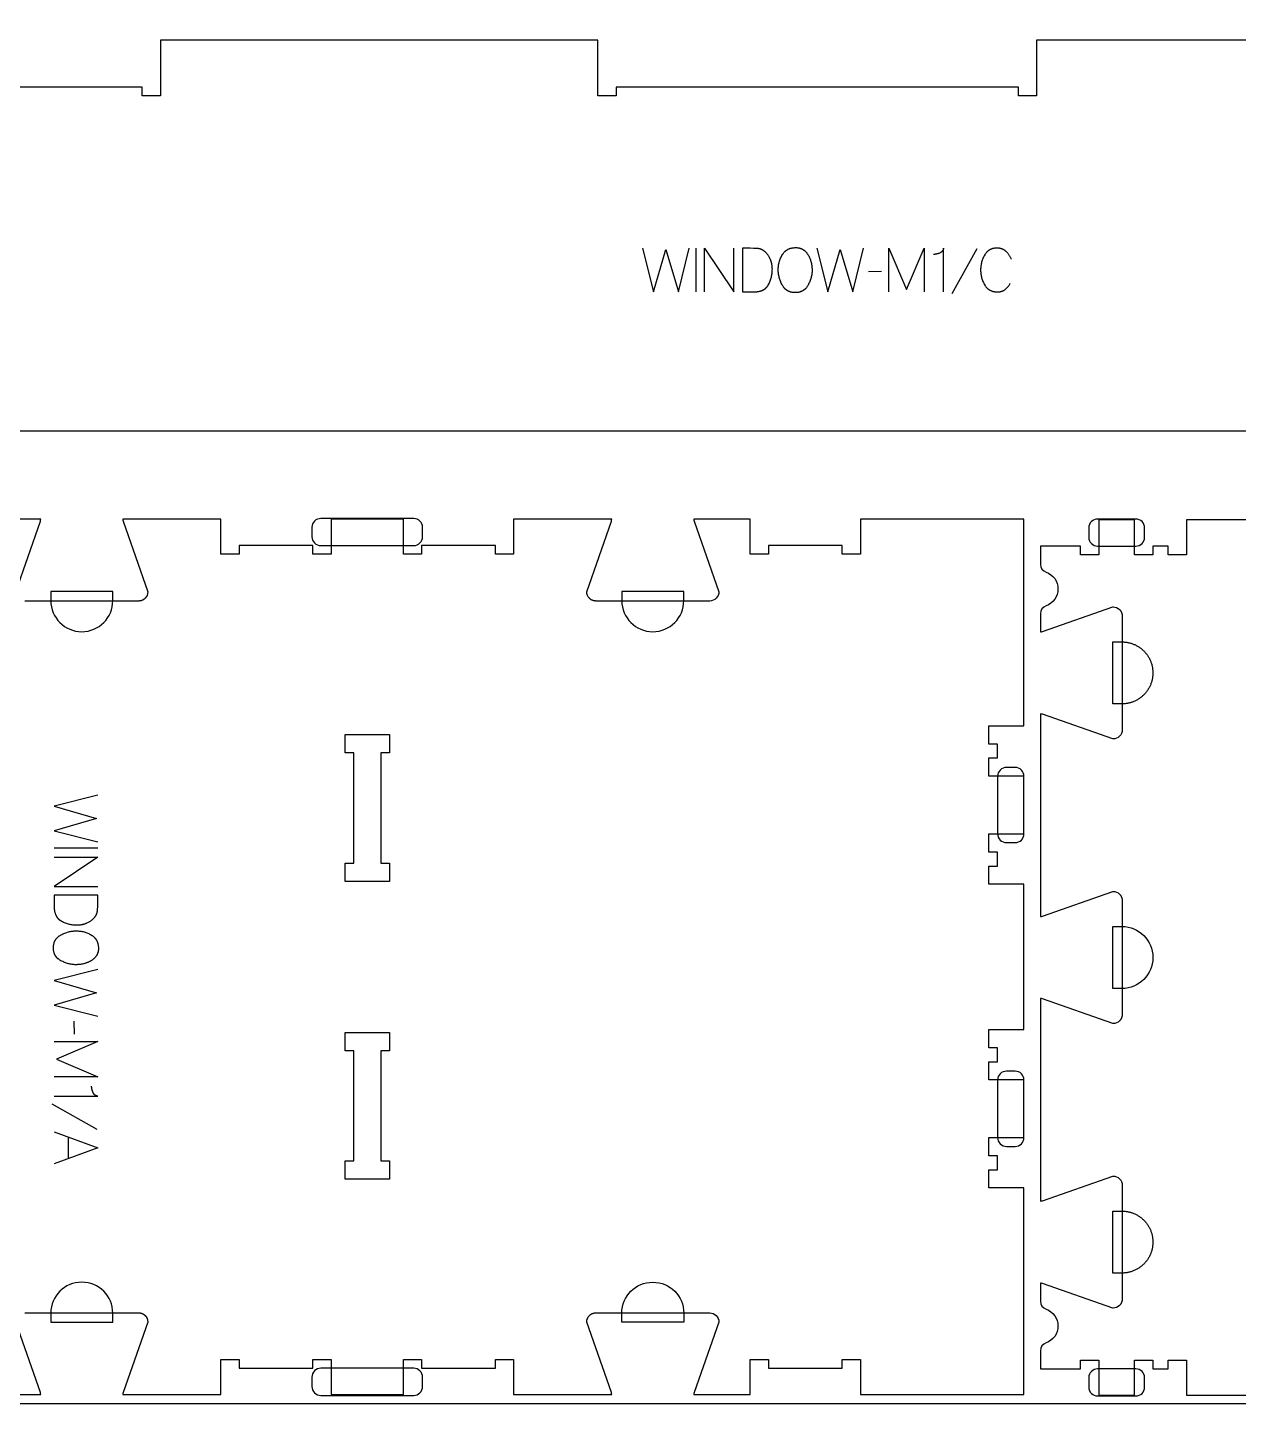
# Model space of a CAD drawing. Extents: x 0 to 4485, y 0 to 8771.
# Drawn here: x 760 to 1590, y 3763 to 4705 of the extents above; entities that cross this region are included whole.
import ezdxf

# ---------------------------------------------------------------- set-up
doc = ezdxf.new("R2010")
doc.units = 0
for name, color, linetype in [('0_SHEET_SPRUCEPLY_2440X122', 1, 'CONTINUOUS'), ('1_ANYTOOL_1MMDEEP_LABELS_S', 2, 'CONTINUOUS'), ('3_ANYTOOL_CUTTHROUGH_INSID', 4, 'CONTINUOUS'), ('4_ANYTOOL_CUTTHROUGH_OUTSI', 5, 'CONTINUOUS'), ('5_ANYTOOL_HALF_MILL_9MM_IN', 3, 'CONTINUOUS')]:
    doc.layers.add(name, color=color, linetype=linetype)

msp = doc.modelspace()

# ---------------------------------------------------------------- linework, layer by layer
at = {"layer": '0_SHEET_SPRUCEPLY_2440X122'}
msp.add_lwpolyline([(371.7, 4982.59), (371.7, 3762.59), (2811.7, 3762.59), (2811.7, 4982.59)], close=True, dxfattribs=at)
at = {"layer": '1_ANYTOOL_1MMDEEP_LABELS_S', "color": 2}
for points in [[(1181.42, 4553.85), (1189.13, 4523.85), (1197.58, 4552.95), (1206.06, 4523.85), (1213.56, 4553.85)], [(1217.93, 4553.85), (1217.93, 4523.85)], [(1223.93, 4523.85), (1223.93, 4553.85), (1243.99, 4523.85), (1243.99, 4553.85)], [(1300.82, 4553.85), (1308.53, 4523.85), (1316.98, 4552.95), (1325.46, 4523.85), (1332.96, 4553.85)], [(1350.32, 4523.85), (1350.32, 4553.85), (1362.32, 4525.48), (1374.32, 4553.72), (1374.32, 4523.85)], [(1387.73, 4523.85), (1387.73, 4553.89), (1387.71, 4553.74), (1387.69, 4553.59), (1387.66, 4553.45), (1387.63, 4553.31), (1387.59, 4553.17), (1387.55, 4553.03), (1387.51, 4552.89), (1387.46, 4552.76), (1387.41, 4552.64), (1387.35, 4552.51), (1387.32, 4552.45), (1387.29, 4552.39), (1387.26, 4552.33), (1387.23, 4552.27), (1387.19, 4552.21), (1387.16, 4552.15), (1387.12, 4552.09), (1387.09, 4552.04), (1387.05, 4551.98), (1387.01, 4551.93), (1386.97, 4551.87), (1386.93, 4551.82), (1386.89, 4551.77), (1386.85, 4551.71), (1386.8, 4551.66), (1386.76, 4551.61), (1386.71, 4551.56), (1386.67, 4551.51), (1386.62, 4551.46), (1386.57, 4551.42), (1386.52, 4551.37), (1386.47, 4551.32), (1386.37, 4551.23), (1386.26, 4551.15), (1386.15, 4551.06), (1386.04, 4550.98), (1385.92, 4550.9), (1385.79, 4550.82), (1385.67, 4550.75), (1385.54, 4550.68), (1385.4, 4550.61), (1385.26, 4550.55), (1385.12, 4550.49), (1384.83, 4550.37), (1384.54, 4550.26), (1384.26, 4550.16), (1383.98, 4550.06), (1383.7, 4549.98), (1383.42, 4549.9), (1383.14, 4549.83), (1382.87, 4549.76), (1382.6, 4549.71), (1382.33, 4549.66), (1382.06, 4549.62), (1381.79, 4549.58), (1381.53, 4549.56), (1381.27, 4549.54), (1381.01, 4549.53), (1380.75, 4549.52)], [(1410.45, 4553.38), (1393.26, 4522.61)], [(1434.06, 4546.35), (1433.9, 4546.75), (1433.73, 4547.15), (1433.55, 4547.53), (1433.36, 4547.91), (1433.16, 4548.27), (1432.95, 4548.63), (1432.73, 4548.98), (1432.5, 4549.32), (1432.26, 4549.65), (1432.01, 4549.98), (1431.76, 4550.29), (1431.49, 4550.6), (1431.21, 4550.89), (1430.92, 4551.18), (1430.62, 4551.46), (1430.31, 4551.73), (1430.15, 4551.86), (1429.99, 4551.99), (1429.83, 4552.11), (1429.67, 4552.23), (1429.5, 4552.34), (1429.33, 4552.45), (1429.16, 4552.56), (1428.99, 4552.66), (1428.82, 4552.75), (1428.64, 4552.85), (1428.46, 4552.94), (1428.28, 4553.02), (1428.09, 4553.1), (1427.91, 4553.18), (1427.72, 4553.25), (1427.53, 4553.32), (1427.34, 4553.38), (1427.15, 4553.44), (1426.95, 4553.5), (1426.75, 4553.55), (1426.55, 4553.6), (1426.35, 4553.64), (1426.14, 4553.68), (1425.94, 4553.72), (1425.73, 4553.75), (1425.52, 4553.78), (1425.3, 4553.8), (1425.09, 4553.82), (1424.87, 4553.83), (1424.65, 4553.84), (1424.43, 4553.85), (1424.2, 4553.85), (1423.86, 4553.85), (1423.52, 4553.83), (1423.19, 4553.81), (1422.87, 4553.78), (1422.54, 4553.74), (1422.23, 4553.69), (1421.92, 4553.63), (1421.61, 4553.56), (1421.31, 4553.48), (1421.02, 4553.39), (1420.73, 4553.3), (1420.44, 4553.19), (1420.16, 4553.08), (1420.02, 4553.01), (1419.89, 4552.95), (1419.75, 4552.89), (1419.62, 4552.82), (1419.49, 4552.75), (1419.36, 4552.68), (1419.23, 4552.6), (1419.1, 4552.53), (1418.97, 4552.45), (1418.85, 4552.37), (1418.72, 4552.28), (1418.6, 4552.2), (1418.48, 4552.11), (1418.36, 4552.02), (1418.12, 4551.83), (1417.89, 4551.63), (1417.66, 4551.43), (1417.44, 4551.21), (1417.23, 4550.99), (1417.02, 4550.75), (1416.81, 4550.51), (1416.61, 4550.26), (1416.42, 4550), (1416.23, 4549.73), (1416.05, 4549.45), (1415.87, 4549.16), (1415.53, 4548.57), (1415.21, 4547.97), (1414.92, 4547.36), (1414.64, 4546.75), (1414.39, 4546.13), (1414.16, 4545.51), (1413.95, 4544.87), (1413.76, 4544.23), (1413.6, 4543.59), (1413.46, 4542.93), (1413.34, 4542.27), (1413.24, 4541.6), (1413.16, 4540.92), (1413.11, 4540.24), (1413.07, 4539.55), (1413.06, 4538.85), (1413.07, 4538.15), (1413.11, 4537.46), (1413.16, 4536.78), (1413.24, 4536.1), (1413.34, 4535.43), (1413.46, 4534.77), (1413.61, 4534.11), (1413.69, 4533.79), (1413.77, 4533.47), (1413.87, 4533.14), (1413.96, 4532.83), (1414.07, 4532.51), (1414.18, 4532.19), (1414.29, 4531.88), (1414.41, 4531.57), (1414.67, 4530.95), (1414.94, 4530.34), (1415.24, 4529.73), (1415.57, 4529.13), (1415.91, 4528.54), (1416.09, 4528.25), (1416.28, 4527.97), (1416.47, 4527.7), (1416.67, 4527.44), (1416.87, 4527.19), (1417.08, 4526.95), (1417.3, 4526.71), (1417.52, 4526.49), (1417.75, 4526.27), (1417.98, 4526.07), (1418.22, 4525.87), (1418.34, 4525.78), (1418.46, 4525.68), (1418.59, 4525.59), (1418.71, 4525.5), (1418.84, 4525.42), (1418.97, 4525.33), (1419.1, 4525.25), (1419.23, 4525.17), (1419.36, 4525.1), (1419.5, 4525.02), (1419.63, 4524.95), (1419.77, 4524.88), (1420.05, 4524.75), (1420.33, 4524.62), (1420.62, 4524.51), (1420.92, 4524.4), (1421.22, 4524.31), (1421.53, 4524.22), (1421.84, 4524.14), (1422.16, 4524.07), (1422.48, 4524.02), (1422.81, 4523.96), (1423.15, 4523.92), (1423.49, 4523.89), (1423.84, 4523.87), (1424.19, 4523.85), (1424.55, 4523.85), (1424.93, 4523.86), (1425.3, 4523.88), (1425.49, 4523.89), (1425.67, 4523.91), (1425.85, 4523.93), (1426.03, 4523.95), (1426.21, 4523.98), (1426.38, 4524.01), (1426.56, 4524.04), (1426.73, 4524.08), (1426.9, 4524.12), (1427.07, 4524.16), (1427.23, 4524.21), (1427.4, 4524.26), (1427.56, 4524.31), (1427.72, 4524.37), (1427.88, 4524.42), (1428.04, 4524.49), (1428.19, 4524.55), (1428.34, 4524.62), (1428.5, 4524.69), (1428.65, 4524.77), (1428.79, 4524.84), (1428.94, 4524.93), (1429.08, 4525.01), (1429.23, 4525.1), (1429.37, 4525.19), (1429.5, 4525.28), (1429.64, 4525.38), (1429.78, 4525.48), (1430.04, 4525.69), (1430.3, 4525.9), (1430.56, 4526.12), (1430.8, 4526.35), (1431.05, 4526.59), (1431.29, 4526.83), (1431.52, 4527.08), (1431.75, 4527.34), (1431.97, 4527.61), (1432.19, 4527.88), (1432.4, 4528.16), (1432.6, 4528.45), (1432.81, 4528.75), (1433, 4529.05), (1433.19, 4529.36), (1433.38, 4529.68)], [(1345.18, 4537.74), (1336.39, 4537.65)], [(808.52, 4179.31), (778.52, 4171.6), (807.62, 4163.16), (778.52, 4154.67), (808.52, 4147.17)], [(808.52, 4142.8), (778.52, 4142.8)], [(778.52, 4136.8), (808.52, 4136.8), (778.52, 4116.74), (808.52, 4116.74)], [(808.52, 4059.91), (778.52, 4052.2), (807.62, 4043.76), (778.52, 4035.27), (808.52, 4027.77)], [(792.41, 4015.56), (792.32, 4024.34)], [(778.52, 4010.41), (808.52, 4010.41), (780.15, 3998.41), (808.39, 3986.41), (778.52, 3986.41)], [(778.52, 3973), (808.56, 3973), (808.41, 3973.02), (808.26, 3973.04), (808.12, 3973.07), (807.97, 3973.11), (807.84, 3973.14), (807.7, 3973.18), (807.56, 3973.23), (807.43, 3973.28), (807.31, 3973.33), (807.18, 3973.38), (807.12, 3973.41), (807.06, 3973.44), (807, 3973.48), (806.94, 3973.51), (806.88, 3973.54), (806.82, 3973.58), (806.76, 3973.61), (806.71, 3973.65), (806.65, 3973.68), (806.6, 3973.72), (806.54, 3973.76), (806.49, 3973.8), (806.44, 3973.84), (806.38, 3973.89), (806.33, 3973.93), (806.28, 3973.97), (806.23, 3974.02), (806.18, 3974.07), (806.13, 3974.11), (806.09, 3974.16), (806.04, 3974.21), (805.99, 3974.26), (805.9, 3974.36), (805.81, 3974.47), (805.73, 3974.58), (805.65, 3974.7), (805.57, 3974.82), (805.49, 3974.94), (805.42, 3975.07), (805.35, 3975.2), (805.28, 3975.33), (805.22, 3975.47), (805.16, 3975.61), (805.04, 3975.9), (804.93, 3976.19), (804.83, 3976.47), (804.73, 3976.75), (804.65, 3977.03), (804.57, 3977.31), (804.5, 3977.59), (804.43, 3977.86), (804.38, 3978.14), (804.33, 3978.41), (804.29, 3978.67), (804.25, 3978.94), (804.22, 3979.2), (804.21, 3979.47), (804.19, 3979.73), (804.19, 3979.99)], [(808.05, 3950.29), (777.28, 3967.47)], [(778.52, 3948.57), (808.52, 3937.69), (778.52, 3926.63)], [(788.08, 3945.1), (788.08, 3930.19)]]:
    msp.add_lwpolyline(points, dxfattribs=at)
for points in [[(1250.03, 4553.85), (1250.03, 4523.85), (1258.56, 4523.94), (1258.97, 4523.95), (1259.38, 4523.97), (1259.77, 4523.99), (1260.16, 4524.03), (1260.54, 4524.08), (1260.91, 4524.14), (1261.28, 4524.2), (1261.63, 4524.28), (1261.98, 4524.37), (1262.32, 4524.46), (1262.65, 4524.57), (1262.98, 4524.68), (1263.29, 4524.8), (1263.45, 4524.87), (1263.6, 4524.94), (1263.75, 4525.01), (1263.9, 4525.08), (1264.05, 4525.16), (1264.2, 4525.23), (1264.34, 4525.31), (1264.48, 4525.39), (1264.62, 4525.48), (1264.76, 4525.56), (1264.9, 4525.65), (1265.03, 4525.74), (1265.16, 4525.84), (1265.29, 4525.93), (1265.42, 4526.03), (1265.55, 4526.13), (1265.67, 4526.24), (1265.79, 4526.34), (1265.91, 4526.45), (1266.03, 4526.56), (1266.15, 4526.67), (1266.26, 4526.79), (1266.37, 4526.91), (1266.48, 4527.03), (1266.59, 4527.15), (1266.7, 4527.27), (1266.8, 4527.4), (1266.9, 4527.53), (1267, 4527.66), (1267.1, 4527.79), (1267.2, 4527.93), (1267.29, 4528.07), (1267.48, 4528.35), (1267.65, 4528.65), (1267.82, 4528.95), (1268.14, 4529.57), (1268.43, 4530.19), (1268.71, 4530.82), (1268.96, 4531.46), (1269.2, 4532.1), (1269.41, 4532.75), (1269.61, 4533.4), (1269.78, 4534.06), (1269.93, 4534.73), (1270.07, 4535.4), (1270.18, 4536.07), (1270.27, 4536.75), (1270.34, 4537.44), (1270.39, 4538.13), (1270.42, 4538.83), (1270.43, 4539.54), (1270.42, 4540.13), (1270.39, 4540.72), (1270.35, 4541.31), (1270.28, 4541.89), (1270.19, 4542.46), (1270.14, 4542.74), (1270.08, 4543.03), (1270.02, 4543.31), (1269.96, 4543.59), (1269.89, 4543.87), (1269.81, 4544.14), (1269.73, 4544.42), (1269.65, 4544.69), (1269.56, 4544.96), (1269.46, 4545.23), (1269.36, 4545.5), (1269.26, 4545.77), (1269.15, 4546.04), (1269.04, 4546.3), (1268.79, 4546.83), (1268.53, 4547.35), (1268.25, 4547.86), (1267.95, 4548.36), (1267.75, 4548.67), (1267.56, 4548.97), (1267.35, 4549.25), (1267.15, 4549.53), (1266.94, 4549.8), (1266.73, 4550.06), (1266.51, 4550.31), (1266.3, 4550.55), (1266.07, 4550.79), (1265.85, 4551.01), (1265.62, 4551.22), (1265.39, 4551.43), (1265.15, 4551.62), (1264.92, 4551.81), (1264.67, 4551.98), (1264.43, 4552.15), (1264.18, 4552.31), (1263.93, 4552.46), (1263.67, 4552.6), (1263.41, 4552.73), (1263.15, 4552.85), (1262.88, 4552.96), (1262.62, 4553.06), (1262.34, 4553.16), (1262.07, 4553.24), (1261.79, 4553.32), (1261.5, 4553.38), (1261.22, 4553.44), (1260.93, 4553.49), (1260.64, 4553.52), (1260.34, 4553.55), (1260.04, 4553.57), (1257.61, 4553.68), (1255.13, 4553.76), (1252.6, 4553.82)], [(1286.5, 4554.19), (1286.88, 4554.19), (1287.24, 4554.17), (1287.6, 4554.14), (1287.95, 4554.1), (1288.12, 4554.08), (1288.29, 4554.05), (1288.46, 4554.02), (1288.63, 4553.98), (1288.79, 4553.95), (1288.96, 4553.91), (1289.12, 4553.87), (1289.28, 4553.82), (1289.44, 4553.78), (1289.6, 4553.73), (1289.75, 4553.67), (1289.9, 4553.62), (1290.05, 4553.56), (1290.2, 4553.49), (1290.35, 4553.43), (1290.5, 4553.36), (1290.64, 4553.29), (1290.79, 4553.22), (1290.93, 4553.14), (1291.07, 4553.06), (1291.2, 4552.98), (1291.34, 4552.89), (1291.47, 4552.81), (1291.6, 4552.71), (1291.86, 4552.53), (1292.12, 4552.33), (1292.37, 4552.13), (1292.61, 4551.93), (1292.84, 4551.71), (1293.07, 4551.49), (1293.3, 4551.27), (1293.52, 4551.04), (1293.73, 4550.8), (1293.94, 4550.56), (1294.14, 4550.31), (1294.33, 4550.05), (1294.52, 4549.79), (1294.71, 4549.52), (1294.88, 4549.25), (1295.05, 4548.96), (1295.22, 4548.68), (1295.38, 4548.39), (1295.54, 4548.1), (1295.68, 4547.8), (1295.83, 4547.5), (1295.96, 4547.19), (1296.1, 4546.89), (1296.22, 4546.58), (1296.34, 4546.26), (1296.46, 4545.94), (1296.57, 4545.62), (1296.67, 4545.29), (1296.77, 4544.96), (1296.86, 4544.63), (1296.95, 4544.29), (1297.03, 4543.95), (1297.17, 4543.27), (1297.3, 4542.59), (1297.4, 4541.92), (1297.49, 4541.26), (1297.56, 4540.61), (1297.61, 4539.96), (1297.64, 4539.31), (1297.65, 4538.68), (1297.64, 4538.04), (1297.6, 4537.4), (1297.55, 4536.77), (1297.47, 4536.13), (1297.38, 4535.49), (1297.26, 4534.85), (1297.12, 4534.22), (1296.96, 4533.58), (1296.77, 4532.94), (1296.57, 4532.3), (1296.34, 4531.67), (1296.09, 4531.03), (1295.82, 4530.39), (1295.53, 4529.75), (1295.22, 4529.12), (1294.88, 4528.48), (1294.71, 4528.16), (1294.53, 4527.86), (1294.34, 4527.57), (1294.14, 4527.28), (1293.94, 4527.01), (1293.73, 4526.75), (1293.52, 4526.49), (1293.3, 4526.25), (1293.19, 4526.13), (1293.08, 4526.01), (1292.96, 4525.9), (1292.84, 4525.79), (1292.73, 4525.68), (1292.61, 4525.57), (1292.48, 4525.47), (1292.36, 4525.37), (1292.24, 4525.27), (1292.11, 4525.18), (1291.98, 4525.08), (1291.85, 4524.99), (1291.72, 4524.9), (1291.59, 4524.82), (1291.46, 4524.73), (1291.32, 4524.65), (1291.18, 4524.58), (1291.05, 4524.5), (1290.91, 4524.43), (1290.76, 4524.35), (1290.62, 4524.29), (1290.48, 4524.22), (1290.33, 4524.16), (1290.18, 4524.1), (1290.03, 4524.04), (1289.88, 4523.98), (1289.73, 4523.93), (1289.57, 4523.88), (1289.26, 4523.78), (1288.94, 4523.7), (1288.62, 4523.62), (1288.28, 4523.56), (1287.95, 4523.5), (1287.6, 4523.46), (1287.25, 4523.42), (1286.89, 4523.4), (1286.53, 4523.38), (1286.16, 4523.38), (1285.78, 4523.38), (1285.4, 4523.4), (1285.03, 4523.42), (1284.67, 4523.46), (1284.32, 4523.51), (1283.97, 4523.56), (1283.63, 4523.63), (1283.29, 4523.7), (1282.96, 4523.79), (1282.64, 4523.89), (1282.48, 4523.94), (1282.32, 4523.99), (1282.17, 4524.05), (1282.01, 4524.11), (1281.86, 4524.17), (1281.71, 4524.23), (1281.56, 4524.3), (1281.41, 4524.37), (1281.27, 4524.44), (1281.12, 4524.52), (1280.98, 4524.6), (1280.84, 4524.68), (1280.7, 4524.76), (1280.57, 4524.84), (1280.43, 4524.93), (1280.3, 4525.02), (1280.17, 4525.11), (1280.03, 4525.21), (1279.91, 4525.3), (1279.78, 4525.4), (1279.65, 4525.51), (1279.53, 4525.61), (1279.41, 4525.72), (1279.29, 4525.83), (1279.17, 4525.94), (1279.05, 4526.06), (1278.94, 4526.18), (1278.82, 4526.3), (1278.71, 4526.42), (1278.6, 4526.54), (1278.38, 4526.8), (1278.17, 4527.07), (1277.97, 4527.35), (1277.77, 4527.64), (1277.59, 4527.94), (1277.4, 4528.25), (1277.23, 4528.56), (1276.89, 4529.21), (1276.58, 4529.86), (1276.29, 4530.51), (1276.02, 4531.16), (1275.77, 4531.81), (1275.54, 4532.46), (1275.34, 4533.11), (1275.15, 4533.76), (1274.99, 4534.41), (1274.85, 4535.06), (1274.73, 4535.71), (1274.63, 4536.37), (1274.56, 4537.02), (1274.51, 4537.67), (1274.47, 4538.33), (1274.46, 4538.98), (1274.47, 4539.67), (1274.51, 4540.36), (1274.56, 4541.04), (1274.64, 4541.72), (1274.74, 4542.39), (1274.87, 4543.05), (1275.02, 4543.71), (1275.19, 4544.36), (1275.38, 4545.01), (1275.59, 4545.65), (1275.83, 4546.28), (1276.09, 4546.91), (1276.37, 4547.54), (1276.68, 4548.15), (1277, 4548.77), (1277.35, 4549.37), (1277.54, 4549.67), (1277.73, 4549.96), (1277.93, 4550.23), (1278.13, 4550.5), (1278.34, 4550.76), (1278.56, 4551.01), (1278.78, 4551.25), (1279.01, 4551.48), (1279.13, 4551.59), (1279.25, 4551.7), (1279.37, 4551.81), (1279.49, 4551.91), (1279.62, 4552.02), (1279.74, 4552.12), (1279.87, 4552.21), (1280, 4552.31), (1280.13, 4552.4), (1280.26, 4552.49), (1280.39, 4552.58), (1280.53, 4552.67), (1280.67, 4552.75), (1280.81, 4552.83), (1280.95, 4552.91), (1281.09, 4552.99), (1281.23, 4553.06), (1281.38, 4553.13), (1281.67, 4553.27), (1281.98, 4553.4), (1282.29, 4553.51), (1282.6, 4553.62), (1282.92, 4553.72), (1283.25, 4553.81), (1283.59, 4553.89), (1283.93, 4553.96), (1284.28, 4554.02), (1284.63, 4554.08), (1284.99, 4554.12), (1285.36, 4554.15), (1285.74, 4554.17), (1286.12, 4554.19)], [(808.52, 4110.7), (778.52, 4110.7), (778.61, 4102.17), (778.62, 4101.76), (778.63, 4101.36), (778.66, 4100.96), (778.7, 4100.57), (778.75, 4100.19), (778.81, 4099.82), (778.87, 4099.46), (778.95, 4099.1), (779.04, 4098.75), (779.13, 4098.41), (779.24, 4098.08), (779.35, 4097.76), (779.47, 4097.44), (779.54, 4097.28), (779.61, 4097.13), (779.68, 4096.98), (779.75, 4096.83), (779.82, 4096.68), (779.9, 4096.54), (779.98, 4096.39), (780.06, 4096.25), (780.15, 4096.11), (780.23, 4095.97), (780.32, 4095.84), (780.41, 4095.7), (780.51, 4095.57), (780.6, 4095.44), (780.7, 4095.31), (780.8, 4095.19), (780.91, 4095.06), (781.01, 4094.94), (781.12, 4094.82), (781.23, 4094.7), (781.34, 4094.59), (781.46, 4094.47), (781.58, 4094.36), (781.7, 4094.25), (781.82, 4094.14), (781.94, 4094.04), (782.07, 4093.93), (782.2, 4093.83), (782.33, 4093.73), (782.46, 4093.63), (782.6, 4093.53), (782.74, 4093.44), (783.02, 4093.26), (783.32, 4093.08), (783.62, 4092.91), (784.24, 4092.6), (784.86, 4092.3), (785.49, 4092.03), (786.13, 4091.77), (786.77, 4091.54), (787.42, 4091.32), (788.07, 4091.13), (788.73, 4090.95), (789.39, 4090.8), (790.06, 4090.67), (790.74, 4090.55), (791.42, 4090.46), (792.11, 4090.39), (792.8, 4090.34), (793.5, 4090.31), (794.21, 4090.3), (794.8, 4090.31), (795.39, 4090.34), (795.98, 4090.39), (796.56, 4090.45), (797.13, 4090.54), (797.41, 4090.59), (797.7, 4090.65), (797.98, 4090.71), (798.26, 4090.78), (798.54, 4090.85), (798.81, 4090.92), (799.09, 4091), (799.36, 4091.09), (799.63, 4091.18), (799.9, 4091.27), (800.17, 4091.37), (800.44, 4091.47), (800.71, 4091.58), (800.97, 4091.7), (801.5, 4091.94), (802.01, 4092.2), (802.53, 4092.48), (803.03, 4092.79), (803.34, 4092.98), (803.64, 4093.18), (803.92, 4093.38), (804.2, 4093.58), (804.47, 4093.79), (804.73, 4094), (804.98, 4094.22), (805.22, 4094.44), (805.46, 4094.66), (805.68, 4094.88), (805.89, 4095.11), (806.1, 4095.34), (806.29, 4095.58), (806.48, 4095.82), (806.65, 4096.06), (806.82, 4096.3), (806.98, 4096.55), (807.13, 4096.81), (807.27, 4097.06), (807.4, 4097.32), (807.52, 4097.58), (807.63, 4097.85), (807.73, 4098.12), (807.83, 4098.39), (807.91, 4098.67), (807.99, 4098.95), (808.05, 4099.23), (808.11, 4099.51), (808.16, 4099.8), (808.19, 4100.1), (808.22, 4100.39), (808.24, 4100.69), (808.35, 4103.13), (808.43, 4105.6), (808.49, 4108.13)], [(808.86, 4074.23), (808.86, 4073.86), (808.84, 4073.49), (808.81, 4073.13), (808.77, 4072.78), (808.75, 4072.61), (808.72, 4072.44), (808.69, 4072.27), (808.65, 4072.1), (808.62, 4071.94), (808.58, 4071.78), (808.54, 4071.61), (808.49, 4071.45), (808.45, 4071.29), (808.39, 4071.14), (808.34, 4070.98), (808.28, 4070.83), (808.23, 4070.68), (808.16, 4070.53), (808.1, 4070.38), (808.03, 4070.23), (807.96, 4070.09), (807.89, 4069.95), (807.81, 4069.81), (807.73, 4069.67), (807.65, 4069.53), (807.56, 4069.39), (807.47, 4069.26), (807.38, 4069.13), (807.2, 4068.87), (807, 4068.61), (806.8, 4068.37), (806.6, 4068.12), (806.38, 4067.89), (806.16, 4067.66), (805.94, 4067.43), (805.71, 4067.22), (805.47, 4067), (805.23, 4066.8), (804.98, 4066.59), (804.72, 4066.4), (804.46, 4066.21), (804.19, 4066.03), (803.91, 4065.85), (803.63, 4065.68), (803.35, 4065.51), (803.06, 4065.35), (802.77, 4065.2), (802.47, 4065.05), (802.17, 4064.91), (801.86, 4064.77), (801.56, 4064.64), (801.24, 4064.51), (800.93, 4064.39), (800.61, 4064.28), (800.29, 4064.17), (799.96, 4064.06), (799.63, 4063.97), (799.3, 4063.87), (798.96, 4063.79), (798.62, 4063.71), (797.94, 4063.56), (797.26, 4063.43), (796.59, 4063.33), (795.93, 4063.24), (795.27, 4063.17), (794.63, 4063.12), (793.98, 4063.09), (793.35, 4063.09), (792.71, 4063.1), (792.07, 4063.13), (791.44, 4063.18), (790.8, 4063.26), (790.16, 4063.36), (789.52, 4063.47), (788.89, 4063.61), (788.25, 4063.78), (787.61, 4063.96), (786.97, 4064.16), (786.34, 4064.39), (785.7, 4064.64), (785.06, 4064.91), (784.42, 4065.2), (783.79, 4065.51), (783.15, 4065.85), (782.83, 4066.03), (782.53, 4066.21), (782.24, 4066.4), (781.95, 4066.59), (781.68, 4066.79), (781.42, 4067), (781.16, 4067.21), (780.92, 4067.43), (780.8, 4067.54), (780.68, 4067.66), (780.57, 4067.77), (780.46, 4067.89), (780.35, 4068.01), (780.24, 4068.13), (780.14, 4068.25), (780.04, 4068.37), (779.94, 4068.5), (779.85, 4068.62), (779.75, 4068.75), (779.66, 4068.88), (779.57, 4069.01), (779.49, 4069.14), (779.4, 4069.28), (779.32, 4069.41), (779.24, 4069.55), (779.17, 4069.69), (779.1, 4069.83), (779.02, 4069.97), (778.96, 4070.11), (778.89, 4070.26), (778.83, 4070.4), (778.77, 4070.55), (778.71, 4070.7), (778.65, 4070.85), (778.6, 4071.01), (778.55, 4071.16), (778.45, 4071.47), (778.37, 4071.79), (778.29, 4072.12), (778.23, 4072.45), (778.17, 4072.79), (778.13, 4073.13), (778.09, 4073.48), (778.07, 4073.84), (778.05, 4074.2), (778.05, 4074.57), (778.05, 4074.95), (778.07, 4075.33), (778.09, 4075.7), (778.13, 4076.06), (778.17, 4076.42), (778.23, 4076.77), (778.3, 4077.11), (778.37, 4077.44), (778.46, 4077.77), (778.55, 4078.1), (778.61, 4078.25), (778.66, 4078.41), (778.72, 4078.57), (778.78, 4078.72), (778.84, 4078.87), (778.9, 4079.02), (778.97, 4079.17), (779.04, 4079.32), (779.11, 4079.46), (779.19, 4079.61), (779.26, 4079.75), (779.34, 4079.89), (779.43, 4080.03), (779.51, 4080.17), (779.6, 4080.3), (779.69, 4080.44), (779.78, 4080.57), (779.88, 4080.7), (779.97, 4080.83), (780.07, 4080.95), (780.18, 4081.08), (780.28, 4081.2), (780.39, 4081.33), (780.5, 4081.45), (780.61, 4081.56), (780.73, 4081.68), (780.84, 4081.8), (780.97, 4081.91), (781.09, 4082.02), (781.21, 4082.13), (781.47, 4082.35), (781.74, 4082.56), (782.02, 4082.76), (782.31, 4082.96), (782.61, 4083.15), (782.91, 4083.33), (783.23, 4083.51), (783.88, 4083.84), (784.53, 4084.15), (785.18, 4084.45), (785.83, 4084.72), (786.48, 4084.96), (787.13, 4085.19), (787.78, 4085.4), (788.43, 4085.58), (789.08, 4085.74), (789.73, 4085.88), (790.38, 4086), (791.04, 4086.1), (791.69, 4086.17), (792.34, 4086.23), (792.99, 4086.26), (793.65, 4086.27), (794.34, 4086.26), (795.03, 4086.23), (795.71, 4086.17), (796.39, 4086.09), (797.06, 4085.99), (797.72, 4085.86), (798.38, 4085.72), (799.03, 4085.55), (799.68, 4085.36), (800.32, 4085.14), (800.95, 4084.9), (801.58, 4084.64), (802.21, 4084.36), (802.82, 4084.06), (803.44, 4083.73), (804.04, 4083.38), (804.34, 4083.19), (804.62, 4083), (804.9, 4082.81), (805.17, 4082.6), (805.43, 4082.39), (805.68, 4082.17), (805.92, 4081.95), (806.15, 4081.72), (806.26, 4081.6), (806.37, 4081.48), (806.48, 4081.36), (806.58, 4081.24), (806.69, 4081.12), (806.79, 4080.99), (806.88, 4080.86), (806.98, 4080.74), (807.07, 4080.6), (807.16, 4080.47), (807.25, 4080.34), (807.34, 4080.2), (807.42, 4080.07), (807.5, 4079.93), (807.58, 4079.79), (807.66, 4079.64), (807.73, 4079.5), (807.8, 4079.35), (807.94, 4079.06), (808.07, 4078.76), (808.18, 4078.45), (808.29, 4078.13), (808.39, 4077.81), (808.48, 4077.48), (808.56, 4077.15), (808.63, 4076.8), (808.69, 4076.46), (808.74, 4076.1), (808.79, 4075.74), (808.82, 4075.37), (808.84, 4075), (808.86, 4074.62)]]:
    msp.add_lwpolyline(points, close=True, dxfattribs=at)
at = {"layer": '3_ANYTOOL_CUTTHROUGH_INSID', "color": 4}
for points in [[(977.99, 4220.67), (1008.24, 4220.67), (1008.24, 4208.17), (1002.24, 4208.17), (1002.24, 4132.67), (1008.24, 4132.67), (1008.24, 4120.17), (977.74, 4120.17), (977.74, 4132.67), (983.74, 4132.67), (983.74, 4208.17), (977.74, 4208.17), (977.74, 4220.67)], [(1007.99, 3916.17), (977.74, 3916.17), (977.74, 3928.67), (983.74, 3928.67), (983.74, 4004.17), (977.74, 4004.17), (977.74, 4016.67), (1008.24, 4016.67), (1008.24, 4004.17), (1002.24, 4004.17), (1002.24, 3928.67), (1008.24, 3928.67), (1008.24, 3916.17)]]:
    msp.add_lwpolyline(points, close=True, dxfattribs=at)
at = {"layer": '4_ANYTOOL_CUTTHROUGH_OUTSI', "color": 5}
for points in [[(1750.92, 4696.17), (1451.42, 4696.17), (1451.42, 4658.17), (1438.92, 4658.17), (1438.92, 4664.17), (1163.42, 4664.17), (1163.42, 4658.17), (1150.92, 4658.17), (1150.92, 4696.17), (851.42, 4696.17), (851.42, 4658.17), (838.92, 4658.17), (838.92, 4664.17), (563.42, 4664.17)], [(551.42, 4428.67), (1750.92, 4428.67)]]:
    msp.add_lwpolyline(points, dxfattribs=at)
for points in [[(752.21, 4318.5), (769.1, 4366.78), (769.1, 4366.78, 0.061485), (769.34, 4368.17), (730.74, 4368.17)], [(758.44, 3824.67), (836.44, 3824.67), (836.59, 3824.67), (836.74, 3824.66), (836.89, 3824.65), (837.04, 3824.64), (837.19, 3824.63), (837.35, 3824.6), (837.5, 3824.58), (837.65, 3824.55), (837.8, 3824.52), (837.95, 3824.49), (838.1, 3824.45), (838.25, 3824.4), (838.4, 3824.36), (838.54, 3824.31), (838.69, 3824.25), (838.83, 3824.2), (838.98, 3824.13), (839.12, 3824.07), (839.26, 3824), (839.39, 3823.93), (839.53, 3823.85), (839.66, 3823.78), (839.79, 3823.7), (839.92, 3823.61), (840.05, 3823.52), (840.17, 3823.43), (840.3, 3823.34), (840.41, 3823.25), (840.53, 3823.15), (840.64, 3823.05), (840.75, 3822.94), (840.86, 3822.84, -0.198912), (842.69, 3818.42), (842.69, 3818.38), (842.68, 3818.34), (825.78, 3770.06), (825.78, 3770.06, 0.061485), (825.55, 3768.67), (892.74, 3768.67), (892.74, 3792.67), (905.24, 3792.67), (905.24, 3786.67), (955.74, 3786.67), (955.74, 3792.67), (968.24, 3792.67), (968.24, 3768.67), (1017.74, 3768.67), (1017.74, 3792.67), (1030.24, 3792.67), (1030.24, 3786.67), (1080.74, 3786.67), (1080.74, 3792.67), (1093.24, 3792.67), (1093.24, 3768.67), (1160.43, 3768.67), (1160.43, 3768.67, 0.061485), (1160.2, 3770.06), (1143.29, 3818.38), (1143.29, 3818.42), (1143.29, 3818.42, -0.198912), (1145.12, 3822.84), (1145.22, 3822.94), (1145.33, 3823.05), (1145.45, 3823.15), (1145.56, 3823.25), (1145.68, 3823.34), (1145.8, 3823.43), (1145.93, 3823.52), (1146.05, 3823.61), (1146.18, 3823.7), (1146.31, 3823.78), (1146.45, 3823.85), (1146.58, 3823.93), (1146.72, 3824), (1146.86, 3824.07), (1147, 3824.13), (1147.14, 3824.2), (1147.29, 3824.25), (1147.43, 3824.31), (1147.58, 3824.36), (1147.73, 3824.4), (1147.88, 3824.45), (1148.03, 3824.49), (1148.18, 3824.52), (1148.33, 3824.55), (1148.48, 3824.58), (1148.63, 3824.6), (1148.78, 3824.63), (1148.93, 3824.64), (1149.08, 3824.65), (1149.24, 3824.66), (1149.39, 3824.67), (1149.54, 3824.67), (1227.54, 3824.67, -0.414214), (1233.79, 3818.42), (1233.79, 3818.38), (1233.77, 3818.34), (1216.87, 3770.06), (1216.87, 3770.06, 0.061485), (1216.64, 3768.67), (1255.24, 3768.67), (1255.24, 3792.67), (1267.74, 3792.67), (1267.74, 3786.67), (1318.24, 3786.67), (1318.24, 3792.67), (1330.74, 3792.67), (1330.74, 3768.67), (1442.74, 3768.67), (1442.74, 3910.17), (1418.74, 3910.17), (1418.74, 3922.67), (1424.74, 3922.67), (1424.74, 3932.17), (1418.74, 3932.17), (1418.74, 3944.67), (1442.74, 3944.67), (1442.74, 3984.17), (1418.74, 3984.17), (1418.74, 3996.67), (1424.74, 3996.67), (1424.74, 4006.17), (1418.74, 4006.17), (1418.74, 4018.67), (1442.74, 4018.67), (1442.74, 4118.17), (1418.74, 4118.17), (1418.74, 4130.67), (1424.74, 4130.67), (1424.74, 4140.17), (1418.74, 4140.17), (1418.74, 4152.67), (1442.74, 4152.67), (1442.74, 4192.17), (1418.74, 4192.17), (1418.74, 4204.67), (1424.74, 4204.67), (1424.74, 4214.17), (1418.74, 4214.17), (1418.74, 4226.67), (1442.74, 4226.67), (1442.74, 4368.17), (1330.74, 4368.17), (1330.74, 4344.17), (1318.24, 4344.17), (1318.24, 4350.17), (1267.74, 4350.17), (1267.74, 4344.17), (1255.24, 4344.17), (1255.24, 4368.17), (1216.64, 4368.17), (1216.64, 4368.17, 0.061485), (1216.87, 4366.78), (1233.79, 4318.46), (1233.79, 4318.42), (1233.79, 4318.42, -0.414214), (1227.54, 4312.17), (1149.54, 4312.17), (1149.39, 4312.17), (1149.24, 4312.18), (1149.08, 4312.19), (1148.93, 4312.2), (1148.78, 4312.22), (1148.63, 4312.24), (1148.48, 4312.26), (1148.33, 4312.29), (1148.18, 4312.32), (1148.03, 4312.36), (1147.88, 4312.39), (1147.73, 4312.44), (1147.58, 4312.48), (1147.43, 4312.53), (1147.29, 4312.59), (1147.14, 4312.65), (1147, 4312.71), (1146.86, 4312.77), (1146.72, 4312.84), (1146.58, 4312.91), (1146.45, 4312.99), (1146.31, 4313.07), (1146.18, 4313.15), (1146.05, 4313.23), (1145.93, 4313.32), (1145.8, 4313.41), (1145.68, 4313.5), (1145.56, 4313.6), (1145.45, 4313.69), (1145.33, 4313.79), (1145.22, 4313.9), (1145.12, 4314, -0.198912), (1143.29, 4318.42), (1143.29, 4318.46), (1143.3, 4318.5), (1160.2, 4366.78), (1160.2, 4366.78, 0.061485), (1160.43, 4368.17), (1093.24, 4368.17), (1093.24, 4344.17), (1080.74, 4344.17), (1080.74, 4350.17), (1030.24, 4350.17), (1030.24, 4344.17), (1017.74, 4344.17), (1017.74, 4368.17), (968.24, 4368.17), (968.24, 4344.17), (955.74, 4344.17), (955.74, 4350.17), (905.24, 4350.17), (905.24, 4344.17), (892.74, 4344.17), (892.74, 4368.17), (842.99, 4368.17), (825.55, 4368.17), (825.55, 4368.17, 0.061485), (825.78, 4366.78), (842.68, 4318.5), (842.69, 4318.46), (842.69, 4318.42), (842.69, 4318.42, -0.198912), (840.86, 4314), (840.75, 4313.9), (840.64, 4313.79), (840.53, 4313.69), (840.41, 4313.6), (840.3, 4313.5), (840.17, 4313.41), (840.05, 4313.32), (839.92, 4313.23), (839.79, 4313.15), (839.66, 4313.07), (839.53, 4312.99), (839.39, 4312.91), (839.26, 4312.84), (839.12, 4312.77), (838.98, 4312.71), (838.83, 4312.65), (838.69, 4312.59), (838.54, 4312.53), (838.4, 4312.48), (838.25, 4312.44), (838.1, 4312.39), (837.95, 4312.36), (837.8, 4312.32), (837.65, 4312.29), (837.5, 4312.26), (837.35, 4312.24), (837.19, 4312.22), (837.04, 4312.2), (836.89, 4312.19), (836.74, 4312.18), (836.59, 4312.17), (836.44, 4312.17), (758.44, 4312.17, -0.414214)], [(1621.24, 4367.77), (1554.05, 4367.77), (1554.05, 4343.77), (1541.55, 4343.77), (1541.55, 4349.77), (1531.05, 4349.77), (1531.05, 4343.77), (1518.55, 4343.77), (1518.55, 4367.77), (1494.05, 4367.77), (1494.05, 4343.77), (1481.55, 4343.77), (1481.55, 4344.02), (1481.55, 4349.77), (1454.05, 4349.77), (1454.05, 4337.37), (1454.05, 4337.37, 0.317837), (1457.88, 4331.95, -0.317837), (1466.05, 4320.4, -0.317837), (1457.88, 4308.85, 0.317837), (1454.05, 4303.43), (1454.05, 4291.03, 0.061485), (1455.44, 4291.26), (1503.72, 4308.16), (1503.76, 4308.17), (1503.8, 4308.17), (1503.8, 4308.17, -0.198912), (1508.22, 4306.34), (1508.32, 4306.24), (1508.42, 4306.13), (1508.53, 4306.01), (1508.62, 4305.9), (1508.72, 4305.78), (1508.81, 4305.66), (1508.9, 4305.53), (1508.99, 4305.41), (1509.07, 4305.28), (1509.15, 4305.15), (1509.23, 4305.01), (1509.31, 4304.88), (1509.38, 4304.74), (1509.45, 4304.6), (1509.51, 4304.46), (1509.57, 4304.32), (1509.63, 4304.17), (1509.68, 4304.03), (1509.73, 4303.88), (1509.78, 4303.73), (1509.82, 4303.58), (1509.86, 4303.43), (1509.9, 4303.28), (1509.93, 4303.13), (1509.96, 4302.98), (1509.98, 4302.83), (1510, 4302.68), (1510.02, 4302.53), (1510.03, 4302.37), (1510.04, 4302.22), (1510.05, 4302.07), (1510.05, 4301.92), (1510.05, 4223.92, -0.414214), (1503.8, 4217.67), (1503.76, 4217.67), (1503.72, 4217.69), (1455.44, 4234.58), (1455.44, 4234.58, 0.061485), (1454.05, 4234.82), (1454.05, 4096.13, 0.061485), (1455.44, 4096.36), (1503.72, 4113.26), (1503.76, 4113.27), (1503.8, 4113.27), (1503.8, 4113.27, -0.198912), (1508.22, 4111.44), (1508.32, 4111.34), (1508.42, 4111.23), (1508.53, 4111.11), (1508.62, 4111), (1508.72, 4110.88), (1508.81, 4110.76), (1508.9, 4110.63), (1508.99, 4110.51), (1509.07, 4110.38), (1509.15, 4110.25), (1509.23, 4110.11), (1509.31, 4109.98), (1509.38, 4109.84), (1509.45, 4109.7), (1509.51, 4109.56), (1509.57, 4109.42), (1509.63, 4109.27), (1509.68, 4109.13), (1509.73, 4108.98), (1509.78, 4108.83), (1509.82, 4108.68), (1509.86, 4108.53), (1509.9, 4108.38), (1509.93, 4108.23), (1509.96, 4108.08), (1509.98, 4107.93), (1510, 4107.78), (1510.02, 4107.63), (1510.03, 4107.47), (1510.04, 4107.32), (1510.05, 4107.17), (1510.05, 4107.02), (1510.05, 4029.02), (1510.05, 4028.87), (1510.04, 4028.72), (1510.03, 4028.57), (1510.02, 4028.42), (1510, 4028.27), (1509.98, 4028.12), (1509.96, 4027.97), (1509.93, 4027.82), (1509.9, 4027.67), (1509.86, 4027.51), (1509.82, 4027.37), (1509.78, 4027.22), (1509.73, 4027.07), (1509.68, 4026.92), (1509.63, 4026.78), (1509.57, 4026.63), (1509.51, 4026.49), (1509.45, 4026.35), (1509.38, 4026.21), (1509.31, 4026.07), (1509.23, 4025.94), (1509.15, 4025.8), (1509.07, 4025.67), (1508.99, 4025.54), (1508.9, 4025.41), (1508.81, 4025.29), (1508.72, 4025.17), (1508.62, 4025.05), (1508.53, 4024.93), (1508.42, 4024.82), (1508.32, 4024.71), (1508.22, 4024.6, -0.198912), (1503.8, 4022.77), (1503.76, 4022.77), (1503.72, 4022.79), (1455.44, 4039.68), (1455.44, 4039.68, 0.061485), (1454.05, 4039.92), (1454.05, 3901.23, 0.061485), (1455.44, 3901.46), (1503.72, 3918.36), (1503.76, 3918.37), (1503.8, 3918.37), (1503.8, 3918.37, -0.414214), (1510.05, 3912.12), (1510.05, 3834.12), (1510.05, 3833.97), (1510.04, 3833.82), (1510.03, 3833.67), (1510.02, 3833.52), (1510, 3833.37), (1509.98, 3833.22), (1509.96, 3833.07), (1509.93, 3832.92), (1509.9, 3832.77), (1509.86, 3832.61), (1509.82, 3832.47), (1509.78, 3832.32), (1509.73, 3832.17), (1509.68, 3832.02), (1509.63, 3831.88), (1509.57, 3831.73), (1509.51, 3831.59), (1509.45, 3831.45), (1509.38, 3831.31), (1509.31, 3831.17), (1509.23, 3831.04), (1509.15, 3830.9), (1509.07, 3830.77), (1508.99, 3830.64), (1508.9, 3830.51), (1508.81, 3830.39), (1508.72, 3830.27), (1508.62, 3830.15), (1508.53, 3830.03), (1508.42, 3829.92), (1508.32, 3829.81), (1508.22, 3829.7, -0.198912), (1503.8, 3827.87), (1503.76, 3827.87), (1503.72, 3827.89), (1455.44, 3844.78), (1455.44, 3844.78, 0.061485), (1454.05, 3845.02), (1454.05, 3832.62, 0.317837), (1457.88, 3827.2, -0.317837), (1466.05, 3815.65, -0.317837), (1457.88, 3804.1, 0.317837), (1454.05, 3798.68), (1454.05, 3786.27), (1481.55, 3786.27), (1481.55, 3792.27), (1494.05, 3792.27), (1494.05, 3768.27), (1518.55, 3768.27), (1518.55, 3792.27), (1531.05, 3792.27), (1531.05, 3786.27), (1541.55, 3786.27), (1541.55, 3792.27), (1554.05, 3792.27), (1554.05, 3768.27), (1603.8, 3768.27)], [(730.74, 3768.67), (769.34, 3768.67), (769.34, 3768.67, 0.061485), (769.1, 3770.06), (752.21, 3818.34)]]:
    msp.add_lwpolyline(points, format="xyb", dxfattribs=at)
at = {"layer": '5_ANYTOOL_HALF_MILL_9MM_IN'}
for points in [[(961.11, 4368.67, 0.414214), (955.11, 4362.67), (955.11, 4356.17, 0.414214), (961.11, 4350.17), (1024.86, 4350.17, 0.414214), (1030.86, 4356.17), (1030.86, 4362.67, 0.414214), (1024.86, 4368.67)], [(1493.17, 4368.27, 0.414214), (1487.17, 4362.27), (1487.17, 4355.77, 0.414214), (1493.17, 4349.77), (1519.42, 4349.77, 0.414214), (1525.42, 4355.77), (1525.42, 4362.27, 0.414214), (1519.42, 4368.27)], [(776.19, 4312.42, 1), (818.69, 4312.42), (818.69, 4312.67), (818.69, 4318.67), (776.19, 4318.67), (776.19, 4312.67), (776.19, 4312.42)], [(1167.29, 4312.42, 1), (1209.79, 4312.42), (1209.79, 4312.67), (1209.79, 4318.67), (1167.29, 4318.67), (1167.29, 4312.67), (1167.29, 4312.42)], [(1430.74, 4198.17, 0.414214), (1424.74, 4192.17), (1424.74, 4152.67, 0.414214), (1430.74, 4146.67), (1436.74, 4146.67, 0.414214), (1442.74, 4152.67), (1442.74, 4192.17, 0.414214), (1436.74, 4198.17)], [(1509.8, 4089.27, -1), (1509.8, 4046.77), (1509.55, 4046.77), (1503.55, 4046.77), (1503.55, 4089.27), (1509.55, 4089.27), (1509.8, 4089.27)], [(1430.74, 3990.17, 0.414214), (1424.74, 3984.17), (1424.74, 3944.67, 0.414214), (1430.74, 3938.67), (1436.74, 3938.67, 0.414214), (1442.74, 3944.67), (1442.74, 3984.17, 0.414214), (1436.74, 3990.17)], [(818.69, 3824.42, 1), (776.19, 3824.42), (776.19, 3824.17), (776.19, 3818.17), (818.69, 3818.17), (818.69, 3824.17), (818.69, 3824.42)], [(1167.29, 3824.42, -1), (1209.79, 3824.42), (1209.79, 3824.17), (1209.79, 3818.17), (1167.29, 3818.17), (1167.29, 3824.17), (1167.29, 3824.42)], [(961.11, 3786.67, 0.414214), (955.11, 3780.67), (955.11, 3774.17, 0.414214), (961.11, 3768.17), (1024.86, 3768.17, 0.414214), (1030.86, 3774.17), (1030.86, 3780.67, 0.414214), (1024.86, 3786.67)], [(1493.17, 3786.27, 0.414214), (1487.17, 3780.27), (1487.17, 3773.77, 0.414214), (1493.17, 3767.77), (1519.42, 3767.77, 0.414214), (1525.42, 3773.77), (1525.42, 3780.27, 0.414214), (1519.42, 3786.27)]]:
    msp.add_lwpolyline(points, format="xyb", close=True, dxfattribs=at)
for points in [[(1509.8, 4284.17), (1510.27, 4284.17), (1510.75, 4284.15), (1511.22, 4284.13), (1511.71, 4284.09), (1512.19, 4284.04), (1512.68, 4283.98), (1513.17, 4283.9), (1513.66, 4283.82), (1514.16, 4283.72), (1514.65, 4283.61), (1515.15, 4283.49), (1515.65, 4283.35), (1516.14, 4283.2), (1516.64, 4283.04), (1517.13, 4282.87), (1517.62, 4282.68), (1518.11, 4282.48), (1518.6, 4282.27), (1519.08, 4282.04), (1519.56, 4281.8), (1520.03, 4281.55), (1520.5, 4281.28), (1520.97, 4281), (1521.43, 4280.71), (1521.88, 4280.41), (1522.32, 4280.09), (1522.76, 4279.76), (1523.19, 4279.42), (1523.61, 4279.07), (1524.03, 4278.71), (1524.43, 4278.33), (1524.82, 4277.95), (1525.21, 4277.56), (1525.58, 4277.15), (1525.94, 4276.74), (1526.3, 4276.32), (1526.64, 4275.89), (1526.96, 4275.45), (1527.28, 4275), (1527.58, 4274.55), (1527.88, 4274.09), (1528.15, 4273.63), (1528.42, 4273.16), (1528.67, 4272.68), (1528.91, 4272.2), (1529.14, 4271.72), (1529.36, 4271.23), (1529.56, 4270.75), (1529.74, 4270.25), (1529.92, 4269.76), (1530.08, 4269.27), (1530.23, 4268.77), (1530.36, 4268.27), (1530.49, 4267.78), (1530.6, 4267.28), (1530.69, 4266.79), (1530.78, 4266.3), (1530.85, 4265.81), (1530.91, 4265.32), (1530.96, 4264.83), (1531, 4264.35), (1531.03, 4263.87), (1531.04, 4263.4), (1531.05, 4262.92), (1531.04, 4262.45), (1531.03, 4261.98), (1531, 4261.5), (1530.96, 4261.01), (1530.91, 4260.53), (1530.85, 4260.04), (1530.78, 4259.55), (1530.69, 4259.06), (1530.6, 4258.56), (1530.49, 4258.07), (1530.36, 4257.57), (1530.23, 4257.08), (1530.08, 4256.58), (1529.92, 4256.09), (1529.74, 4255.59), (1529.56, 4255.1), (1529.36, 4254.61), (1529.14, 4254.13), (1528.91, 4253.64), (1528.67, 4253.16), (1528.42, 4252.69), (1528.15, 4252.22), (1527.88, 4251.75), (1527.58, 4251.3), (1527.28, 4250.84), (1526.96, 4250.4), (1526.64, 4249.96), (1526.3, 4249.53), (1525.94, 4249.11), (1525.58, 4248.7), (1525.21, 4248.29), (1524.82, 4247.9), (1524.43, 4247.51), (1524.03, 4247.14), (1523.61, 4246.78), (1523.19, 4246.43), (1522.76, 4246.09), (1522.32, 4245.76), (1521.88, 4245.44), (1521.43, 4245.14), (1520.97, 4244.85), (1520.5, 4244.57), (1520.03, 4244.3), (1519.56, 4244.05), (1519.08, 4243.81), (1518.6, 4243.58), (1518.11, 4243.37), (1517.62, 4243.17), (1517.13, 4242.98), (1516.64, 4242.8), (1516.14, 4242.64), (1515.65, 4242.49), (1515.15, 4242.36), (1514.65, 4242.24), (1514.16, 4242.13), (1513.66, 4242.03), (1513.17, 4241.94), (1512.68, 4241.87), (1512.19, 4241.81), (1511.71, 4241.76), (1511.22, 4241.72), (1510.75, 4241.69), (1510.27, 4241.68), (1509.8, 4241.67), (1509.55, 4241.67), (1503.55, 4241.67), (1503.55, 4284.17), (1509.55, 4284.17), (1509.8, 4284.17)], [(1509.8, 3894.37), (1510.27, 3894.37), (1510.75, 3894.35), (1511.22, 3894.33), (1511.71, 3894.29), (1512.19, 3894.24), (1512.68, 3894.18), (1513.17, 3894.1), (1513.66, 3894.02), (1514.16, 3893.92), (1514.65, 3893.81), (1515.15, 3893.69), (1515.65, 3893.55), (1516.14, 3893.4), (1516.64, 3893.24), (1517.13, 3893.07), (1517.62, 3892.88), (1518.11, 3892.68), (1518.6, 3892.47), (1519.08, 3892.24), (1519.56, 3892), (1520.03, 3891.75), (1520.5, 3891.48), (1520.97, 3891.2), (1521.43, 3890.91), (1521.88, 3890.61), (1522.32, 3890.29), (1522.76, 3889.96), (1523.19, 3889.62), (1523.61, 3889.27), (1524.03, 3888.91), (1524.43, 3888.53), (1524.82, 3888.15), (1525.21, 3887.76), (1525.58, 3887.35), (1525.94, 3886.94), (1526.3, 3886.52), (1526.64, 3886.09), (1526.96, 3885.65), (1527.28, 3885.2), (1527.58, 3884.75), (1527.88, 3884.29), (1528.15, 3883.83), (1528.42, 3883.36), (1528.67, 3882.88), (1528.91, 3882.4), (1529.14, 3881.92), (1529.36, 3881.43), (1529.56, 3880.95), (1529.74, 3880.45), (1529.92, 3879.96), (1530.08, 3879.47), (1530.23, 3878.97), (1530.36, 3878.47), (1530.49, 3877.98), (1530.6, 3877.48), (1530.69, 3876.99), (1530.78, 3876.5), (1530.85, 3876.01), (1530.91, 3875.52), (1530.96, 3875.03), (1531, 3874.55), (1531.03, 3874.07), (1531.04, 3873.6), (1531.05, 3873.12), (1531.04, 3872.65), (1531.03, 3872.18), (1531, 3871.7), (1530.96, 3871.21), (1530.91, 3870.73), (1530.85, 3870.24), (1530.78, 3869.75), (1530.69, 3869.26), (1530.6, 3868.76), (1530.49, 3868.27), (1530.36, 3867.77), (1530.23, 3867.28), (1530.08, 3866.78), (1529.92, 3866.29), (1529.74, 3865.79), (1529.56, 3865.3), (1529.36, 3864.81), (1529.14, 3864.33), (1528.91, 3863.84), (1528.67, 3863.36), (1528.42, 3862.89), (1528.15, 3862.42), (1527.88, 3861.95), (1527.58, 3861.5), (1527.28, 3861.04), (1526.96, 3860.6), (1526.64, 3860.16), (1526.3, 3859.73), (1525.94, 3859.31), (1525.58, 3858.9), (1525.21, 3858.49), (1524.82, 3858.1), (1524.43, 3857.71), (1524.03, 3857.34), (1523.61, 3856.98), (1523.19, 3856.63), (1522.76, 3856.29), (1522.32, 3855.96), (1521.88, 3855.64), (1521.43, 3855.34), (1520.97, 3855.05), (1520.5, 3854.77), (1520.03, 3854.5), (1519.56, 3854.25), (1519.08, 3854.01), (1518.6, 3853.78), (1518.11, 3853.57), (1517.62, 3853.37), (1517.13, 3853.18), (1516.64, 3853), (1516.14, 3852.84), (1515.65, 3852.69), (1515.15, 3852.56), (1514.65, 3852.44), (1514.16, 3852.33), (1513.66, 3852.23), (1513.17, 3852.14), (1512.68, 3852.07), (1512.19, 3852.01), (1511.71, 3851.96), (1511.22, 3851.92), (1510.75, 3851.89), (1510.27, 3851.88), (1509.8, 3851.87), (1509.55, 3851.87), (1503.55, 3851.87), (1503.55, 3894.37), (1509.55, 3894.37), (1509.8, 3894.37)]]:
    msp.add_lwpolyline(points, close=True, dxfattribs=at)

doc.saveas('drawing.dxf')
